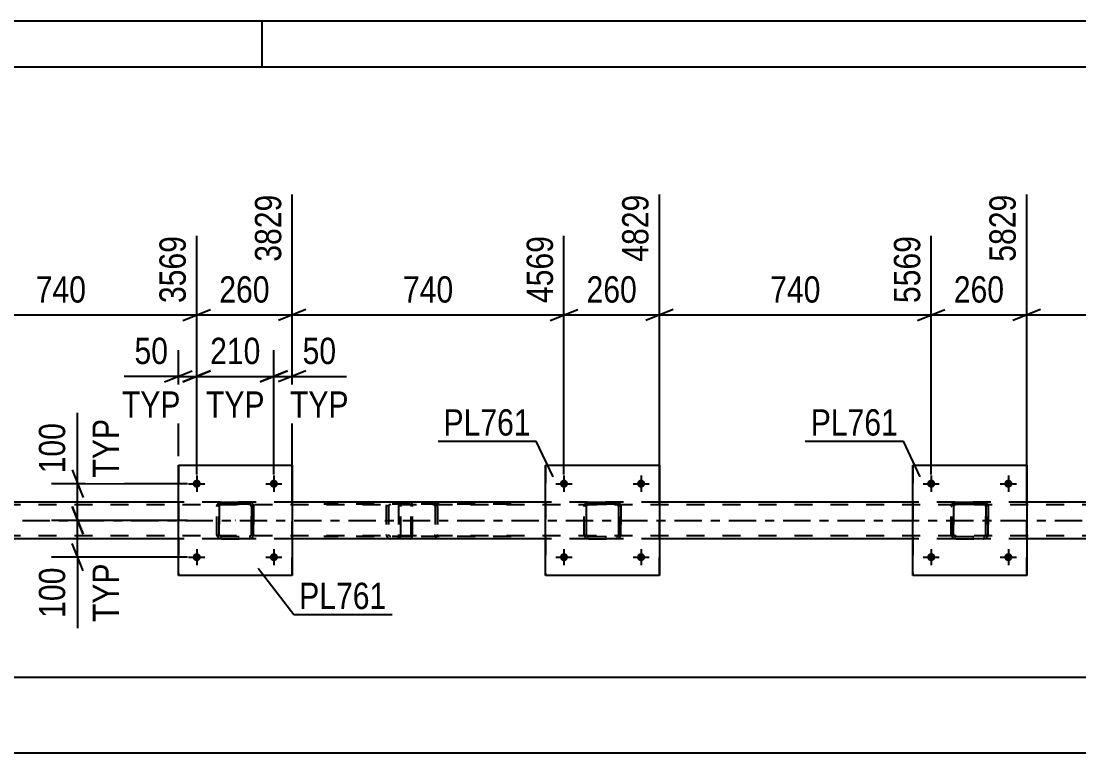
# Model space of a CAD drawing. Header units: millimetres. Extents: x 0 to 841, y 0 to 594.
# Drawn here: x 184.8 to 300, y 514.3 to 594 of the extents above; entities that cross this region are included whole.
import ezdxf

# ---------------------------------------------------------------- set-up
doc = ezdxf.new("R2010")
doc.units = ezdxf.units.MM
doc.linetypes.add('DXK_LINE_DOT2', pattern=[3.9198, 1.9599, -1.9599])
doc.linetypes.add('DXK_LINE_DOT3', pattern=[5.9187, 2.979, -0.9799, 0.9799, -0.9799])
doc.styles.add('Arial Narrow', font='ARIALN.TTF', dxfattribs={"height": 0.2})

# ---------------------------------------------------------------- blocks, each defined once
blk = doc.blocks.new('Unknown-317306913-1117')
at = {"color": 5, "linetype": 'Continuous'}
for p, q in [((841, 594), (0, 594)), ((211, 589), (211, 594)), ((836, 589), (5, 589))]:
    blk.add_line(p, q, dxfattribs=at)
blk = doc.blocks.new('Part-317306913-1239 - 1234')
at = {"color": 7, "linetype": 'DXK_LINE_DOT2'}
for p, q in [((227.12, 541.63), (217.71, 541.63)), ((225.03, 541.63), (224.83, 541.59)), ((225.84, 541.63), (225.84, 541.39)), ((227.22, 541.59), (227.12, 541.63)), ((227.31, 541.49), (227.22, 541.59)), ((227.37, 541.33), (227.31, 541.49)), ((227.12, 541.39), (217.71, 541.39)), ((224.56, 541.31), (224.52, 541.15)), ((224.52, 541.15), (224.52, 538.11)), ((224.56, 541.33), (224.56, 541.31)), ((224.77, 541.15), (224.79, 541.24)), ((224.77, 541.15), (224.77, 538.11)), ((224.79, 541.24), (224.85, 541.32)), ((224.85, 541.32), (224.93, 541.37)), ((224.93, 541.37), (225.03, 541.39)), ((227.12, 541.39), (227.17, 541.37)), ((227.17, 541.37), (227.21, 541.32)), ((227.21, 541.32), (227.24, 541.24)), ((227.24, 541.24), (227.25, 541.15)), ((227.25, 538.11), (227.25, 541.15)), ((227.39, 541.15), (227.37, 541.33)), ((227.39, 538.11), (227.39, 541.15)), ((224.52, 538.11), (224.53, 538.07)), ((224.53, 538.07), (224.55, 537.97)), ((224.79, 538.02), (224.77, 538.11)), ((224.85, 537.94), (224.79, 538.02)), ((227.24, 538.02), (227.21, 537.94)), ((227.25, 538.11), (227.24, 538.02)), ((227.37, 537.92), (227.39, 538.11)), ((227.12, 537.87), (217.71, 537.87)), ((227.12, 537.63), (217.71, 537.63)), ((224.55, 537.97), (224.56, 537.92)), ((224.83, 537.66), (225.03, 537.63)), ((224.93, 537.89), (224.85, 537.94)), ((225.03, 537.87), (224.93, 537.89)), ((225.84, 537.63), (225.84, 537.87)), ((227.17, 537.89), (227.12, 537.87)), ((227.12, 537.63), (227.22, 537.66)), ((227.21, 537.94), (227.17, 537.89)), ((227.22, 537.66), (227.31, 537.77)), ((227.31, 537.77), (227.37, 537.92))]:
    blk.add_line(p, q, dxfattribs=at)
blk.add_arc((225.01, 538.12), 0.492, 203.8494, 248.8059, dxfattribs=at)
blk = doc.blocks.new('Part-317306913-1333 - 1234')
at = {"color": 7, "linetype": 'DXK_LINE_DOT2'}
for p, q in [((246.37, 541.59), (246.55, 541.63)), ((246.56, 541.63), (246.38, 541.59)), ((246.56, 541.63), (246.55, 541.63)), ((246.55, 541.63), (249.59, 541.63)), ((246.56, 541.63), (249.6, 541.63)), ((249.59, 541.63), (249.6, 541.63)), ((249.59, 541.63), (249.78, 541.59)), ((249.78, 541.59), (249.6, 541.63)), ((246.07, 541.15), (246.11, 541.33)), ((246.07, 541.15), (246.08, 541.15)), ((246.07, 538.11), (246.07, 541.15)), ((246.12, 541.33), (246.08, 541.15)), ((246.08, 538.11), (246.08, 541.15)), ((246.33, 541.24), (246.31, 541.15)), ((246.32, 541.15), (246.31, 541.15)), ((246.31, 541.15), (246.31, 538.11)), ((246.32, 541.15), (246.34, 541.24)), ((246.32, 538.11), (246.32, 541.15)), ((246.38, 541.32), (246.33, 541.24)), ((246.34, 541.24), (246.39, 541.32)), ((246.46, 541.37), (246.38, 541.32)), ((246.39, 541.32), (246.47, 541.37)), ((246.55, 541.39), (246.46, 541.37)), ((246.47, 541.37), (246.56, 541.39)), ((246.55, 541.39), (246.56, 541.39)), ((249.59, 541.39), (246.55, 541.39)), ((246.56, 541.39), (249.6, 541.39)), ((249.6, 541.39), (249.59, 541.39)), ((249.69, 541.37), (249.59, 541.39)), ((249.6, 541.39), (249.69, 541.37)), ((249.69, 541.37), (249.69, 541.37)), ((249.69, 541.37), (249.77, 541.32)), ((249.76, 541.32), (249.69, 541.37)), ((249.82, 541.24), (249.76, 541.32)), ((249.77, 541.32), (249.82, 541.24)), ((249.82, 541.24), (249.84, 541.15)), ((249.83, 541.15), (249.82, 541.24)), ((249.84, 541.15), (249.83, 541.15)), ((249.83, 541.15), (249.83, 538.11)), ((249.84, 538.11), (249.84, 541.15)), ((250.04, 541.33), (250.07, 541.15)), ((250.08, 541.15), (250.04, 541.33)), ((250.08, 541.15), (250.07, 541.15)), ((250.07, 541.15), (250.07, 538.11)), ((250.08, 538.11), (250.08, 541.15)), ((246.08, 538.11), (246.07, 538.11)), ((246.11, 537.92), (246.07, 538.11)), ((246.08, 538.11), (246.12, 537.92)), ((246.31, 538.11), (246.32, 538.11)), ((246.31, 538.11), (246.33, 538.02)), ((246.34, 538.01), (246.32, 538.11)), ((246.33, 538.02), (246.38, 537.94)), ((246.39, 537.94), (246.34, 538.01)), ((249.76, 537.94), (249.82, 538.02)), ((249.82, 538.01), (249.77, 537.94)), ((249.84, 538.11), (249.82, 538.01)), ((249.82, 538.02), (249.83, 538.11)), ((249.83, 538.11), (249.84, 538.11)), ((250.07, 538.11), (250.04, 537.92)), ((250.04, 537.92), (250.08, 538.11)), ((250.07, 538.11), (250.08, 538.11)), ((246.37, 537.66), (246.38, 537.66)), ((246.55, 537.63), (246.37, 537.66)), ((246.38, 537.94), (246.46, 537.89)), ((246.38, 537.66), (246.56, 537.63)), ((246.47, 537.88), (246.39, 537.94)), ((246.46, 537.89), (246.55, 537.87)), ((246.56, 537.87), (246.47, 537.88)), ((246.56, 537.87), (246.55, 537.87)), ((246.55, 537.87), (249.59, 537.87)), ((246.56, 537.63), (246.55, 537.63)), ((246.55, 537.63), (249.59, 537.63)), ((246.56, 537.87), (249.6, 537.87)), ((246.56, 537.63), (249.6, 537.63)), ((249.59, 537.87), (249.69, 537.89)), ((249.59, 537.87), (249.6, 537.87)), ((249.78, 537.66), (249.59, 537.63)), ((249.59, 537.63), (249.6, 537.63)), ((249.69, 537.88), (249.6, 537.87)), ((249.6, 537.63), (249.78, 537.66)), ((249.77, 537.94), (249.69, 537.88)), ((249.69, 537.89), (249.76, 537.94))]:
    blk.add_line(p, q, dxfattribs=at)
at = {"color": 7, "linetype": 'DXK_LINE_DOT3'}
blk.add_line((248.08, 539.63), (248.07, 539.63), dxfattribs=at)
at = {"color": 7, "linetype": 'DXK_LINE_DOT2'}
for centre, start, end in [((246.55, 541.15), 112.5, 157.5), ((246.56, 541.15), 112.5, 157.5), ((249.59, 541.15), 22.5, 67.5), ((249.6, 541.15), 22.5, 67.5), ((246.55, 538.11), 202.5, 247.5), ((246.56, 538.11), 202.5, 247.5), ((249.59, 538.11), 292.5, 337.5), ((249.6, 538.11), 292.5, 337.5)]:
    blk.add_arc(centre, 0.48, start, end, dxfattribs=at)
blk = doc.blocks.new('Part-317306913-1348 - 1234')
at = {"color": 2, "linetype": 'Continuous'}
for p, q in [((241.88, 533.63), (241.88, 545.63)), ((241.88, 545.63), (241.88, 545.63)), ((241.88, 545.63), (254.28, 545.63)), ((254.28, 545.63), (254.28, 533.63)), ((241.88, 533.63), (241.88, 533.63)), ((254.28, 533.63), (241.88, 533.63))]:
    blk.add_line(p, q, dxfattribs=at)
at = {"color": 7, "linetype": 'DXK_LINE_DOT2'}
for p, q in [((241.88, 545.63), (241.88, 533.63)), ((241.88, 545.63), (241.88, 545.63)), ((254.28, 533.63), (254.28, 545.63)), ((241.88, 533.63), (241.88, 533.63))]:
    blk.add_line(p, q, dxfattribs=at)
blk = doc.blocks.new('Part-317306913-1349 - 1234')
at = {"color": 7, "linetype": 'DXK_LINE_DOT2'}
for p, q in [((286.37, 541.59), (286.55, 541.63)), ((286.56, 541.63), (286.38, 541.59)), ((286.56, 541.63), (286.55, 541.63)), ((286.55, 541.63), (289.59, 541.63)), ((286.56, 541.63), (289.6, 541.63)), ((289.59, 541.63), (289.6, 541.63)), ((289.59, 541.63), (289.78, 541.59)), ((289.78, 541.59), (289.6, 541.63)), ((286.07, 541.15), (286.11, 541.33)), ((286.07, 541.15), (286.08, 541.15)), ((286.07, 538.11), (286.07, 541.15)), ((286.12, 541.33), (286.08, 541.15)), ((286.08, 538.11), (286.08, 541.15)), ((286.33, 541.24), (286.31, 541.15)), ((286.32, 541.15), (286.31, 541.15)), ((286.31, 541.15), (286.31, 538.11)), ((286.32, 541.15), (286.34, 541.24)), ((286.32, 538.11), (286.32, 541.15)), ((286.38, 541.32), (286.33, 541.24)), ((286.34, 541.24), (286.39, 541.32)), ((286.46, 541.37), (286.38, 541.32)), ((286.39, 541.32), (286.47, 541.37)), ((286.55, 541.39), (286.46, 541.37)), ((286.47, 541.37), (286.56, 541.39)), ((286.55, 541.39), (286.56, 541.39)), ((289.59, 541.39), (286.55, 541.39)), ((286.56, 541.39), (289.6, 541.39)), ((289.6, 541.39), (289.59, 541.39)), ((289.69, 541.37), (289.59, 541.39)), ((289.6, 541.39), (289.69, 541.37)), ((289.69, 541.37), (289.69, 541.37)), ((289.69, 541.37), (289.77, 541.32)), ((289.76, 541.32), (289.69, 541.37)), ((289.82, 541.24), (289.76, 541.32)), ((289.77, 541.32), (289.82, 541.24)), ((289.82, 541.24), (289.84, 541.15)), ((289.83, 541.15), (289.82, 541.24)), ((289.84, 541.15), (289.83, 541.15)), ((289.83, 541.15), (289.83, 538.11)), ((289.84, 538.11), (289.84, 541.15)), ((290.04, 541.33), (290.07, 541.15)), ((290.08, 541.15), (290.04, 541.33)), ((290.08, 541.15), (290.07, 541.15)), ((290.07, 541.15), (290.07, 538.11)), ((290.08, 538.11), (290.08, 541.15)), ((286.08, 538.11), (286.07, 538.11)), ((286.11, 537.92), (286.07, 538.11)), ((286.08, 538.11), (286.12, 537.92)), ((286.31, 538.11), (286.32, 538.11)), ((286.31, 538.11), (286.33, 538.02)), ((286.34, 538.01), (286.32, 538.11)), ((286.33, 538.02), (286.38, 537.94)), ((286.39, 537.94), (286.34, 538.01)), ((289.76, 537.94), (289.82, 538.02)), ((289.82, 538.01), (289.77, 537.94)), ((289.84, 538.11), (289.82, 538.01)), ((289.82, 538.02), (289.83, 538.11)), ((289.83, 538.11), (289.84, 538.11)), ((290.07, 538.11), (290.04, 537.92)), ((290.04, 537.92), (290.08, 538.11)), ((290.07, 538.11), (290.08, 538.11)), ((286.37, 537.66), (286.38, 537.66)), ((286.55, 537.63), (286.37, 537.66)), ((286.38, 537.94), (286.46, 537.89)), ((286.38, 537.66), (286.56, 537.63)), ((286.47, 537.88), (286.39, 537.94)), ((286.46, 537.89), (286.55, 537.87)), ((286.56, 537.87), (286.47, 537.88)), ((286.56, 537.87), (286.55, 537.87)), ((286.55, 537.87), (289.59, 537.87)), ((286.56, 537.63), (286.55, 537.63)), ((286.55, 537.63), (289.59, 537.63)), ((286.56, 537.87), (289.6, 537.87)), ((286.56, 537.63), (289.6, 537.63)), ((289.59, 537.87), (289.69, 537.89)), ((289.59, 537.87), (289.6, 537.87)), ((289.78, 537.66), (289.59, 537.63)), ((289.59, 537.63), (289.6, 537.63)), ((289.69, 537.88), (289.6, 537.87)), ((289.6, 537.63), (289.78, 537.66)), ((289.77, 537.94), (289.69, 537.88)), ((289.69, 537.89), (289.76, 537.94))]:
    blk.add_line(p, q, dxfattribs=at)
at = {"color": 7, "linetype": 'DXK_LINE_DOT3'}
blk.add_line((288.08, 539.63), (288.07, 539.63), dxfattribs=at)
at = {"color": 7, "linetype": 'DXK_LINE_DOT2'}
for centre, start, end in [((286.55, 541.15), 112.5, 157.5), ((286.56, 541.15), 112.5, 157.5), ((289.59, 541.15), 22.5, 67.5), ((289.6, 541.15), 22.5, 67.5), ((286.55, 538.11), 202.5, 247.5), ((286.56, 538.11), 202.5, 247.5), ((289.59, 538.11), 292.5, 337.5), ((289.6, 538.11), 292.5, 337.5)]:
    blk.add_arc(centre, 0.48, start, end, dxfattribs=at)
blk = doc.blocks.new('Part-317306913-1354 - 1234')
at = {"color": 2, "linetype": 'Continuous'}
for p, q in [((281.88, 533.63), (281.88, 545.63)), ((281.88, 545.63), (281.88, 545.63)), ((281.88, 545.63), (294.28, 545.63)), ((294.28, 545.63), (294.28, 533.63)), ((281.88, 533.63), (281.88, 533.63)), ((294.28, 533.63), (281.88, 533.63))]:
    blk.add_line(p, q, dxfattribs=at)
at = {"color": 7, "linetype": 'DXK_LINE_DOT2'}
for p, q in [((281.88, 545.63), (281.88, 533.63)), ((281.88, 545.63), (281.88, 545.63)), ((294.28, 533.63), (294.28, 545.63)), ((281.88, 533.63), (281.88, 533.63))]:
    blk.add_line(p, q, dxfattribs=at)
blk = doc.blocks.new('Part-317306913-1425 - 1234')
at = {"color": 7, "linetype": 'DXK_LINE_DOT2'}
for p, q in [((206.37, 541.59), (206.56, 541.63)), ((206.56, 541.63), (206.38, 541.59)), ((206.56, 541.63), (209.6, 541.63)), ((206.56, 541.63), (206.56, 541.63)), ((206.56, 541.63), (209.6, 541.63)), ((209.6, 541.63), (209.6, 541.63)), ((209.6, 541.63), (209.78, 541.59)), ((209.79, 541.59), (209.6, 541.63)), ((206.08, 541.15), (206.11, 541.33)), ((206.12, 541.33), (206.08, 541.15)), ((206.08, 538.11), (206.08, 541.15)), ((206.08, 541.15), (206.08, 541.15)), ((206.08, 538.11), (206.08, 541.15)), ((206.32, 541.15), (206.34, 541.24)), ((206.34, 541.24), (206.32, 541.15)), ((206.32, 538.11), (206.32, 541.15)), ((206.32, 541.15), (206.32, 541.15)), ((206.32, 541.15), (206.32, 538.11)), ((206.34, 541.24), (206.39, 541.32)), ((206.39, 541.32), (206.34, 541.24)), ((206.39, 541.32), (206.47, 541.37)), ((206.47, 541.37), (206.39, 541.32)), ((206.47, 541.37), (206.56, 541.39)), ((206.56, 541.39), (206.47, 541.37)), ((206.56, 541.39), (209.6, 541.39)), ((206.56, 541.39), (206.56, 541.39)), ((209.6, 541.39), (206.56, 541.39)), ((209.6, 541.39), (209.6, 541.39)), ((209.6, 541.39), (209.69, 541.37)), ((209.69, 541.37), (209.6, 541.39)), ((209.69, 541.37), (209.69, 541.37)), ((209.69, 541.37), (209.77, 541.32)), ((209.77, 541.32), (209.69, 541.37)), ((209.77, 541.32), (209.82, 541.24)), ((209.82, 541.24), (209.77, 541.32)), ((209.82, 541.24), (209.84, 541.15)), ((209.84, 541.15), (209.82, 541.24)), ((209.84, 538.11), (209.84, 541.15)), ((209.84, 541.15), (209.84, 541.15)), ((209.84, 541.15), (209.84, 538.11)), ((210.04, 541.33), (210.08, 541.15)), ((210.08, 541.15), (210.05, 541.33)), ((210.08, 538.11), (210.08, 541.15)), ((210.08, 541.15), (210.08, 541.15)), ((210.08, 541.15), (210.08, 538.11)), ((206.08, 538.11), (206.08, 538.11)), ((206.11, 537.92), (206.08, 538.11)), ((206.08, 538.11), (206.12, 537.92)), ((206.32, 538.11), (206.32, 538.11)), ((206.34, 538.01), (206.32, 538.11)), ((206.32, 538.11), (206.34, 538.02)), ((206.34, 538.02), (206.39, 537.94)), ((206.39, 537.94), (206.34, 538.01)), ((209.77, 537.94), (209.82, 538.02)), ((209.82, 538.01), (209.77, 537.94)), ((209.84, 538.11), (209.82, 538.01)), ((209.82, 538.02), (209.84, 538.11)), ((209.84, 538.11), (209.84, 538.11)), ((210.08, 538.11), (210.04, 537.92)), ((210.05, 537.92), (210.08, 538.11)), ((210.08, 538.11), (210.08, 538.11)), ((206.37, 537.66), (206.38, 537.66)), ((206.56, 537.63), (206.37, 537.66)), ((206.38, 537.66), (206.56, 537.63)), ((206.47, 537.88), (206.39, 537.94)), ((206.39, 537.94), (206.47, 537.89)), ((206.47, 537.89), (206.56, 537.87)), ((206.56, 537.87), (206.47, 537.88)), ((206.56, 537.87), (209.6, 537.87)), ((206.56, 537.87), (206.56, 537.87)), ((206.56, 537.87), (209.6, 537.87)), ((206.56, 537.63), (209.6, 537.63)), ((206.56, 537.63), (206.56, 537.63)), ((206.56, 537.63), (209.6, 537.63)), ((209.6, 537.87), (209.69, 537.89)), ((209.69, 537.88), (209.6, 537.87)), ((209.6, 537.87), (209.6, 537.87)), ((209.78, 537.66), (209.6, 537.63)), ((209.6, 537.63), (209.79, 537.66)), ((209.6, 537.63), (209.6, 537.63)), ((209.77, 537.94), (209.69, 537.88)), ((209.69, 537.89), (209.77, 537.94))]:
    blk.add_line(p, q, dxfattribs=at)
at = {"color": 7, "linetype": 'DXK_LINE_DOT3'}
blk.add_line((208.09, 539.63), (208.07, 539.63), dxfattribs=at)
at = {"color": 7, "linetype": 'DXK_LINE_DOT2'}
for centre, start, end in [((206.56, 541.15), 112.5, 157.5), ((206.56, 541.15), 112.5, 157.5), ((209.6, 541.15), 22.5, 67.5), ((209.6, 541.15), 22.5, 67.5), ((206.56, 538.11), 202.5, 247.5), ((206.56, 538.11), 202.5, 247.5), ((209.6, 538.11), 292.5, 337.5), ((209.6, 538.11), 292.5, 337.5)]:
    blk.add_arc(centre, 0.48, start, end, dxfattribs=at)
blk = doc.blocks.new('Part-317306913-1430 - 1234')
at = {"color": 2, "linetype": 'Continuous'}
for p, q in [((201.88, 533.63), (201.88, 545.63)), ((201.88, 545.63), (201.88, 545.63)), ((201.88, 545.63), (214.28, 545.63)), ((214.28, 545.63), (214.28, 533.63)), ((201.88, 533.63), (201.88, 533.63)), ((214.28, 533.63), (201.88, 533.63))]:
    blk.add_line(p, q, dxfattribs=at)
at = {"color": 7, "linetype": 'DXK_LINE_DOT2'}
for p, q in [((201.88, 545.63), (201.88, 533.63)), ((201.88, 545.63), (201.88, 545.63)), ((214.28, 533.63), (214.28, 545.63)), ((201.88, 533.63), (201.88, 533.63))]:
    blk.add_line(p, q, dxfattribs=at)
blk = doc.blocks.new('Part-317306913-1423 - 1234')
at = {"color": 7, "linetype": 'DXK_LINE_DOT2'}
for p, q in [((226.35, 541.63), (226.16, 541.59)), ((238.13, 541.63), (226.35, 541.63)), ((229.78, 541.59), (229.59, 541.63)), ((225.88, 541.31), (225.84, 541.15)), ((225.84, 541.15), (225.84, 538.11)), ((225.88, 541.33), (225.88, 541.31)), ((226.1, 541.15), (226.12, 541.24)), ((226.1, 538.11), (226.1, 541.15)), ((226.12, 541.24), (226.17, 541.32)), ((226.17, 541.32), (226.25, 541.37)), ((226.25, 541.37), (226.35, 541.39)), ((238.13, 541.39), (226.35, 541.39)), ((229.59, 541.39), (229.68, 541.37)), ((229.68, 541.37), (229.77, 541.32)), ((229.77, 541.32), (229.82, 541.24)), ((229.82, 541.24), (229.84, 541.15)), ((229.84, 541.15), (229.84, 538.11)), ((230.06, 541.31), (230.06, 541.33)), ((230.1, 541.15), (230.06, 541.31)), ((230.1, 541.15), (230.1, 538.11)), ((225.84, 538.11), (225.85, 538.07)), ((225.85, 538.07), (225.87, 537.97)), ((226.12, 538.02), (226.1, 538.11)), ((226.17, 537.94), (226.12, 538.02)), ((229.82, 538.02), (229.77, 537.94)), ((229.84, 538.11), (229.82, 538.02)), ((230.07, 537.97), (230.09, 538.07)), ((230.09, 538.07), (230.1, 538.11)), ((225.87, 537.97), (225.88, 537.92)), ((226.16, 537.66), (226.35, 537.63)), ((226.25, 537.89), (226.17, 537.94)), ((226.35, 537.87), (226.25, 537.89)), ((238.13, 537.87), (226.35, 537.87)), ((238.13, 537.63), (226.35, 537.63)), ((229.68, 537.89), (229.59, 537.87)), ((229.59, 537.63), (229.78, 537.66)), ((229.77, 537.94), (229.68, 537.89)), ((230.06, 537.92), (230.07, 537.97))]:
    blk.add_line(p, q, dxfattribs=at)
for centre, start, end in [((229.61, 541.13), 24.32, 69.2417), ((226.33, 538.13), 204.32, 249.2417), ((229.61, 538.13), 290.7583, 335.68)]:
    blk.add_arc(centre, 0.496, start, end, dxfattribs=at)
blk = doc.blocks.new('Part-317306913-1468 - 1234')
at = {"color": 2, "linetype": 'Continuous'}
for p, q in [((201.88, 541.63), (174.28, 541.63)), ((241.88, 541.63), (214.28, 541.63)), ((281.88, 541.63), (254.28, 541.63)), ((321.88, 541.63), (294.28, 541.63)), ((201.88, 537.63), (174.28, 537.63)), ((241.88, 537.63), (214.28, 537.63)), ((281.88, 537.63), (254.28, 537.63)), ((321.88, 537.63), (294.28, 537.63))]:
    blk.add_line(p, q, dxfattribs=at)
at = {"color": 7, "linetype": 'DXK_LINE_DOT2'}
for p, q in [((214.28, 541.63), (201.88, 541.63)), ((254.28, 541.63), (241.88, 541.63)), ((294.28, 541.63), (281.88, 541.63)), ((709.95, 541.31), (113.88, 541.31)), ((709.95, 537.95), (113.88, 537.95)), ((214.28, 537.63), (201.88, 537.63)), ((254.28, 537.63), (241.88, 537.63)), ((294.28, 537.63), (281.88, 537.63))]:
    blk.add_line(p, q, dxfattribs=at)
at = {"color": 7, "linetype": 'DXK_LINE_DOT3'}
blk.add_line((113.88, 539.63), (709.95, 539.63), dxfattribs=at)
blk = doc.blocks.new('Bolt-317306913-1482 - 1234')
at = {"linetype": 'Continuous'}
for points in [[(243.44, 535.63), (243.45, 535.72), (243.48, 535.81), (243.52, 535.89), (243.58, 535.95), (243.66, 536.01), (243.74, 536.05), (243.83, 536.06), (243.93, 536.06), (244.02, 536.05), (244.1, 536.01), (244.17, 535.95), (244.24, 535.89), (244.28, 535.81), (244.31, 535.72), (244.32, 535.63), (244.31, 535.54), (244.28, 535.45), (244.24, 535.37), (244.17, 535.3), (244.1, 535.25), (244.02, 535.21), (243.93, 535.19), (243.83, 535.19), (243.74, 535.21), (243.66, 535.25), (243.58, 535.3), (243.52, 535.37), (243.48, 535.45), (243.45, 535.54)], [(251.84, 535.63), (251.85, 535.72), (251.88, 535.81), (251.92, 535.89), (251.98, 535.95), (252.06, 536.01), (252.14, 536.05), (252.23, 536.06), (252.33, 536.06), (252.42, 536.05), (252.5, 536.01), (252.57, 535.95), (252.64, 535.89), (252.68, 535.81), (252.71, 535.72), (252.72, 535.63), (252.71, 535.54), (252.68, 535.45), (252.64, 535.37), (252.57, 535.3), (252.5, 535.25), (252.42, 535.21), (252.33, 535.19), (252.23, 535.19), (252.14, 535.21), (252.06, 535.25), (251.98, 535.3), (251.92, 535.37), (251.88, 535.45), (251.85, 535.54)]]:
    blk.add_hatch(color=1, dxfattribs=at).paths.add_polyline_path(points)
at = {"color": 1, "linetype": 'Continuous'}
for p, q in [((243.88, 536.51), (243.88, 534.75)), ((252.28, 536.51), (252.28, 534.75)), ((243, 535.63), (244.76, 535.63)), ((251.4, 535.63), (253.16, 535.63))]:
    blk.add_line(p, q, dxfattribs=at)
blk = doc.blocks.new('Bolt-317306913-1483 - 1234')
at = {"linetype": 'Continuous'}
for points in [[(243.44, 543.63), (243.45, 543.72), (243.48, 543.81), (243.52, 543.89), (243.58, 543.95), (243.66, 544.01), (243.74, 544.05), (243.83, 544.06), (243.93, 544.06), (244.02, 544.05), (244.1, 544.01), (244.17, 543.95), (244.24, 543.89), (244.28, 543.81), (244.31, 543.72), (244.32, 543.63), (244.31, 543.54), (244.28, 543.45), (244.24, 543.37), (244.17, 543.3), (244.1, 543.25), (244.02, 543.21), (243.93, 543.19), (243.83, 543.19), (243.74, 543.21), (243.66, 543.25), (243.58, 543.3), (243.52, 543.37), (243.48, 543.45), (243.45, 543.54)], [(251.84, 543.63), (251.85, 543.72), (251.88, 543.81), (251.92, 543.89), (251.98, 543.95), (252.06, 544.01), (252.14, 544.05), (252.23, 544.06), (252.33, 544.06), (252.42, 544.05), (252.5, 544.01), (252.57, 543.95), (252.64, 543.89), (252.68, 543.81), (252.71, 543.72), (252.72, 543.63), (252.71, 543.54), (252.68, 543.45), (252.64, 543.37), (252.57, 543.3), (252.5, 543.25), (252.42, 543.21), (252.33, 543.19), (252.23, 543.19), (252.14, 543.21), (252.06, 543.25), (251.98, 543.3), (251.92, 543.37), (251.88, 543.45), (251.85, 543.54)]]:
    blk.add_hatch(color=1, dxfattribs=at).paths.add_polyline_path(points)
at = {"color": 1, "linetype": 'Continuous'}
for p, q in [((243.88, 544.51), (243.88, 542.75)), ((252.28, 544.51), (252.28, 542.75)), ((243, 543.63), (244.76, 543.63)), ((251.4, 543.63), (253.16, 543.63))]:
    blk.add_line(p, q, dxfattribs=at)
blk = doc.blocks.new('Bolt-317306913-1484 - 1234')
at = {"linetype": 'Continuous'}
for points in [[(283.44, 535.63), (283.45, 535.72), (283.48, 535.81), (283.52, 535.89), (283.58, 535.95), (283.66, 536.01), (283.74, 536.05), (283.83, 536.06), (283.93, 536.06), (284.02, 536.05), (284.1, 536.01), (284.17, 535.95), (284.24, 535.89), (284.28, 535.81), (284.31, 535.72), (284.32, 535.63), (284.31, 535.54), (284.28, 535.45), (284.24, 535.37), (284.17, 535.3), (284.1, 535.25), (284.02, 535.21), (283.93, 535.19), (283.83, 535.19), (283.74, 535.21), (283.66, 535.25), (283.58, 535.3), (283.52, 535.37), (283.48, 535.45), (283.45, 535.54)], [(291.84, 535.63), (291.85, 535.72), (291.88, 535.81), (291.92, 535.89), (291.98, 535.95), (292.06, 536.01), (292.14, 536.05), (292.23, 536.06), (292.33, 536.06), (292.42, 536.05), (292.5, 536.01), (292.57, 535.95), (292.64, 535.89), (292.68, 535.81), (292.71, 535.72), (292.72, 535.63), (292.71, 535.54), (292.68, 535.45), (292.64, 535.37), (292.57, 535.3), (292.5, 535.25), (292.42, 535.21), (292.33, 535.19), (292.23, 535.19), (292.14, 535.21), (292.06, 535.25), (291.98, 535.3), (291.92, 535.37), (291.88, 535.45), (291.85, 535.54)]]:
    blk.add_hatch(color=1, dxfattribs=at).paths.add_polyline_path(points)
at = {"color": 1, "linetype": 'Continuous'}
for p, q in [((283.88, 536.51), (283.88, 534.75)), ((292.28, 536.51), (292.28, 534.75)), ((283, 535.63), (284.76, 535.63)), ((291.4, 535.63), (293.16, 535.63))]:
    blk.add_line(p, q, dxfattribs=at)
blk = doc.blocks.new('Bolt-317306913-1485 - 1234')
at = {"linetype": 'Continuous'}
for points in [[(283.44, 543.63), (283.45, 543.72), (283.48, 543.81), (283.52, 543.89), (283.58, 543.95), (283.66, 544.01), (283.74, 544.05), (283.83, 544.06), (283.93, 544.06), (284.02, 544.05), (284.1, 544.01), (284.17, 543.95), (284.24, 543.89), (284.28, 543.81), (284.31, 543.72), (284.32, 543.63), (284.31, 543.54), (284.28, 543.45), (284.24, 543.37), (284.17, 543.3), (284.1, 543.25), (284.02, 543.21), (283.93, 543.19), (283.83, 543.19), (283.74, 543.21), (283.66, 543.25), (283.58, 543.3), (283.52, 543.37), (283.48, 543.45), (283.45, 543.54)], [(291.84, 543.63), (291.85, 543.72), (291.88, 543.81), (291.92, 543.89), (291.98, 543.95), (292.06, 544.01), (292.14, 544.05), (292.23, 544.06), (292.33, 544.06), (292.42, 544.05), (292.5, 544.01), (292.57, 543.95), (292.64, 543.89), (292.68, 543.81), (292.71, 543.72), (292.72, 543.63), (292.71, 543.54), (292.68, 543.45), (292.64, 543.37), (292.57, 543.3), (292.5, 543.25), (292.42, 543.21), (292.33, 543.19), (292.23, 543.19), (292.14, 543.21), (292.06, 543.25), (291.98, 543.3), (291.92, 543.37), (291.88, 543.45), (291.85, 543.54)]]:
    blk.add_hatch(color=1, dxfattribs=at).paths.add_polyline_path(points)
at = {"color": 1, "linetype": 'Continuous'}
for p, q in [((283.88, 544.51), (283.88, 542.75)), ((292.28, 544.51), (292.28, 542.75)), ((283, 543.63), (284.76, 543.63)), ((291.4, 543.63), (293.16, 543.63))]:
    blk.add_line(p, q, dxfattribs=at)
blk = doc.blocks.new('Bolt-317306913-1506 - 1234')
at = {"linetype": 'Continuous'}
for points in [[(203.44, 535.63), (203.45, 535.72), (203.48, 535.81), (203.53, 535.89), (203.59, 535.95), (203.66, 536.01), (203.75, 536.05), (203.84, 536.06), (203.93, 536.06), (204.02, 536.05), (204.1, 536.01), (204.18, 535.95), (204.24, 535.89), (204.28, 535.81), (204.31, 535.72), (204.32, 535.63), (204.31, 535.54), (204.28, 535.45), (204.24, 535.37), (204.18, 535.3), (204.1, 535.25), (204.02, 535.21), (203.93, 535.19), (203.84, 535.19), (203.75, 535.21), (203.66, 535.25), (203.59, 535.3), (203.53, 535.37), (203.48, 535.45), (203.45, 535.54)], [(211.84, 535.63), (211.85, 535.72), (211.88, 535.81), (211.93, 535.89), (211.99, 535.95), (212.06, 536.01), (212.15, 536.05), (212.24, 536.06), (212.33, 536.06), (212.42, 536.05), (212.5, 536.01), (212.58, 535.95), (212.64, 535.89), (212.68, 535.81), (212.71, 535.72), (212.72, 535.63), (212.71, 535.54), (212.68, 535.45), (212.64, 535.37), (212.58, 535.3), (212.5, 535.25), (212.42, 535.21), (212.33, 535.19), (212.24, 535.19), (212.15, 535.21), (212.06, 535.25), (211.99, 535.3), (211.93, 535.37), (211.88, 535.45), (211.85, 535.54)]]:
    blk.add_hatch(color=1, dxfattribs=at).paths.add_polyline_path(points)
at = {"color": 1, "linetype": 'Continuous'}
for p, q in [((203.88, 536.51), (203.88, 534.75)), ((212.28, 536.51), (212.28, 534.75)), ((203, 535.63), (204.76, 535.63)), ((211.4, 535.63), (213.16, 535.63))]:
    blk.add_line(p, q, dxfattribs=at)
blk = doc.blocks.new('Bolt-317306913-1507 - 1234')
at = {"linetype": 'Continuous'}
for points in [[(203.44, 543.63), (203.45, 543.72), (203.48, 543.81), (203.53, 543.89), (203.59, 543.95), (203.66, 544.01), (203.75, 544.05), (203.84, 544.06), (203.93, 544.06), (204.02, 544.05), (204.1, 544.01), (204.18, 543.95), (204.24, 543.89), (204.28, 543.81), (204.31, 543.72), (204.32, 543.63), (204.31, 543.54), (204.28, 543.45), (204.24, 543.37), (204.18, 543.3), (204.1, 543.25), (204.02, 543.21), (203.93, 543.19), (203.84, 543.19), (203.75, 543.21), (203.66, 543.25), (203.59, 543.3), (203.53, 543.37), (203.48, 543.45), (203.45, 543.54)], [(211.84, 543.63), (211.85, 543.72), (211.88, 543.81), (211.93, 543.89), (211.99, 543.95), (212.06, 544.01), (212.15, 544.05), (212.24, 544.06), (212.33, 544.06), (212.42, 544.05), (212.5, 544.01), (212.58, 543.95), (212.64, 543.89), (212.68, 543.81), (212.71, 543.72), (212.72, 543.63), (212.71, 543.54), (212.68, 543.45), (212.64, 543.37), (212.58, 543.3), (212.5, 543.25), (212.42, 543.21), (212.33, 543.19), (212.24, 543.19), (212.15, 543.21), (212.06, 543.25), (211.99, 543.3), (211.93, 543.37), (211.88, 543.45), (211.85, 543.54)]]:
    blk.add_hatch(color=1, dxfattribs=at).paths.add_polyline_path(points)
at = {"color": 1, "linetype": 'Continuous'}
for p, q in [((203.88, 544.51), (203.88, 542.75)), ((212.28, 544.51), (212.28, 542.75)), ((203, 543.63), (204.76, 543.63)), ((211.4, 543.63), (213.16, 543.63))]:
    blk.add_line(p, q, dxfattribs=at)
blk = doc.blocks.new('StraightDimension-317306913-21692 - 1234')
at = {"color": 7, "linetype": 'Continuous'}
for p, q in [((190.3, 541.13), (191.5, 538.13)), ((202.88, 539.63), (188.05, 539.63)), ((190.9, 535.63), (190.9, 539.63)), ((191.5, 534.13), (190.3, 537.13)), ((202.88, 535.63), (188.05, 535.63)), ((190.9, 535.63), (190.9, 527.89)), ((190.9, 535.63), (190.9, 527.89))]:
    blk.add_line(p, q, dxfattribs=at)
at = {"color": 0}
blk.add_wipeout([(190.15, 535.1), (185.95, 535.1), (185.95, 528.42), (190.15, 528.42)], dxfattribs=at)
at = {"color": 0, "linetype": 'Continuous'}
blk.add_wipeout([(196, 535.55), (191.8, 535.55), (191.8, 527.96), (196, 527.96)], dxfattribs=at)
at = {"color": 3, "linetype": 'Continuous', "style": 'Arial Narrow'}
blk.add_text('TYP', height=2.863, rotation=90.0002, dxfattribs=at).set_placement((195.4, 528.56))
at = {"color": 3, "style": 'Arial Narrow'}
blk.add_text('100', height=2.863, rotation=90.0002, dxfattribs=at).set_placement((189.55, 529.02))
blk = doc.blocks.new('StraightDimension-317306913-21036 - 1234')
at = {"color": 7, "linetype": 'Continuous'}
for p, q in [((254.28, 542.63), (254.28, 575.11)), ((283.88, 544.63), (283.88, 570.61)), ((255.78, 562.6), (252.78, 561.4)), ((282.38, 561.4), (285.38, 562.6)), ((254.28, 562), (283.88, 562))]:
    blk.add_line(p, q, dxfattribs=at)
at = {"color": 0}
blk.add_wipeout([(272.42, 562.75), (272.42, 566.95), (265.74, 566.95), (265.74, 562.75)], dxfattribs=at)
at = {"color": 3, "style": 'Arial Narrow'}
blk.add_text('740', height=2.863, dxfattribs=at).set_placement((266.34, 563.35))
at = {"color": 0, "linetype": 'Continuous'}
blk.add_wipeout([(283.28, 571.21), (279.08, 571.21), (279.08, 562.7), (283.28, 562.7)], dxfattribs=at)
at = {"color": 3, "linetype": 'Continuous', "style": 'Arial Narrow'}
blk.add_text('5569', height=2.863, rotation=90.0002, dxfattribs=at).set_placement((282.68, 563.3))
blk = doc.blocks.new('StraightDimension-317306913-2066 - 1234')
at = {"color": 7, "linetype": 'Continuous'}
blk.add_line((76.76, 514.32), (709.95, 514.32), dxfattribs=at)
blk = doc.blocks.new('StraightDimension-317306913-21038 - 1234')
at = {"color": 7, "linetype": 'Continuous'}
for p, q in [((214.28, 542.63), (214.28, 575.11)), ((243.88, 544.63), (243.88, 570.61)), ((215.78, 562.6), (212.78, 561.4)), ((242.38, 561.4), (245.38, 562.6)), ((214.28, 562), (243.88, 562))]:
    blk.add_line(p, q, dxfattribs=at)
at = {"color": 0}
blk.add_wipeout([(232.42, 562.75), (232.42, 566.95), (225.74, 566.95), (225.74, 562.75)], dxfattribs=at)
at = {"color": 3, "style": 'Arial Narrow'}
blk.add_text('740', height=2.863, dxfattribs=at).set_placement((226.34, 563.35))
at = {"color": 0, "linetype": 'Continuous'}
blk.add_wipeout([(243.28, 571.21), (239.08, 571.21), (239.08, 562.7), (243.28, 562.7)], dxfattribs=at)
at = {"color": 3, "linetype": 'Continuous', "style": 'Arial Narrow'}
blk.add_text('4569', height=2.863, rotation=90.0002, dxfattribs=at).set_placement((242.68, 563.3))
blk = doc.blocks.new('StraightDimension-317306913-13722 - 1234')
at = {"color": 7, "linetype": 'Continuous'}
blk.add_line((144.7, 522.56), (709.95, 522.56), dxfattribs=at)
blk = doc.blocks.new('StraightDimension-317306913-21034 - 1234')
at = {"color": 7, "linetype": 'Continuous'}
for p, q in [((294.28, 542.63), (294.28, 575.11)), ((323.88, 544.63), (323.88, 570.61)), ((295.78, 562.6), (292.78, 561.4)), ((322.38, 561.4), (325.38, 562.6)), ((294.28, 562), (323.88, 562))]:
    blk.add_line(p, q, dxfattribs=at)
at = {"color": 0}
blk.add_wipeout([(312.42, 562.75), (312.42, 566.95), (305.74, 566.95), (305.74, 562.75)], dxfattribs=at)
at = {"color": 3, "style": 'Arial Narrow'}
blk.add_text('740', height=2.863, dxfattribs=at).set_placement((306.34, 563.35))
at = {"color": 0, "linetype": 'Continuous'}
blk.add_wipeout([(323.28, 571.21), (319.08, 571.21), (319.08, 562.7), (323.28, 562.7)], dxfattribs=at)
at = {"color": 3, "linetype": 'Continuous', "style": 'Arial Narrow'}
blk.add_text('6569', height=2.863, rotation=90.0002, dxfattribs=at).set_placement((322.68, 563.3))
blk = doc.blocks.new('StraightDimension-317306913-21035 - 1234')
at = {"color": 7, "linetype": 'Continuous'}
for p, q in [((294.28, 542.63), (294.28, 575.11)), ((283.88, 544.63), (283.88, 570.61)), ((282.38, 561.4), (285.38, 562.6)), ((295.78, 562.6), (292.78, 561.4)), ((283.88, 562), (294.28, 562))]:
    blk.add_line(p, q, dxfattribs=at)
at = {"color": 0}
blk.add_wipeout([(292.42, 562.75), (292.42, 566.95), (285.74, 566.95), (285.74, 562.75)], dxfattribs=at)
at = {"color": 3, "style": 'Arial Narrow'}
blk.add_text('260', height=2.863, dxfattribs=at).set_placement((286.34, 563.35))
at = {"color": 0, "linetype": 'Continuous'}
blk.add_wipeout([(293.68, 575.71), (289.48, 575.71), (289.48, 567.2), (293.68, 567.2)], dxfattribs=at)
at = {"color": 3, "linetype": 'Continuous', "style": 'Arial Narrow'}
blk.add_text('5829', height=2.863, rotation=90.0002, dxfattribs=at).set_placement((293.08, 567.8))
blk = doc.blocks.new('StraightDimension-317306913-21037 - 1234')
at = {"color": 7, "linetype": 'Continuous'}
for p, q in [((254.28, 542.63), (254.28, 575.11)), ((243.88, 544.63), (243.88, 570.61)), ((242.38, 561.4), (245.38, 562.6)), ((255.78, 562.6), (252.78, 561.4)), ((243.88, 562), (254.28, 562))]:
    blk.add_line(p, q, dxfattribs=at)
at = {"color": 0}
blk.add_wipeout([(252.42, 562.75), (252.42, 566.95), (245.74, 566.95), (245.74, 562.75)], dxfattribs=at)
at = {"color": 3, "style": 'Arial Narrow'}
blk.add_text('260', height=2.863, dxfattribs=at).set_placement((246.34, 563.35))
at = {"color": 0, "linetype": 'Continuous'}
blk.add_wipeout([(253.68, 575.71), (249.48, 575.71), (249.48, 567.2), (253.68, 567.2)], dxfattribs=at)
at = {"color": 3, "linetype": 'Continuous', "style": 'Arial Narrow'}
blk.add_text('4829', height=2.863, rotation=90.0002, dxfattribs=at).set_placement((253.08, 567.8))
blk = doc.blocks.new('StraightDimension-317306913-21039 - 1234')
at = {"color": 7, "linetype": 'Continuous'}
for p, q in [((214.28, 542.63), (214.28, 575.11)), ((203.88, 544.63), (203.88, 570.61)), ((202.38, 561.4), (205.38, 562.6)), ((215.78, 562.6), (212.78, 561.4)), ((203.88, 562), (214.28, 562))]:
    blk.add_line(p, q, dxfattribs=at)
at = {"color": 0}
blk.add_wipeout([(212.42, 562.75), (212.42, 566.95), (205.74, 566.95), (205.74, 562.75)], dxfattribs=at)
at = {"color": 3, "style": 'Arial Narrow'}
blk.add_text('260', height=2.863, dxfattribs=at).set_placement((206.34, 563.35))
at = {"color": 0, "linetype": 'Continuous'}
blk.add_wipeout([(213.68, 575.71), (209.48, 575.71), (209.48, 567.2), (213.68, 567.2)], dxfattribs=at)
at = {"color": 3, "linetype": 'Continuous', "style": 'Arial Narrow'}
blk.add_text('3829', height=2.863, rotation=90.0002, dxfattribs=at).set_placement((213.08, 567.8))
blk = doc.blocks.new('StraightDimension-317306913-21040 - 1234')
at = {"color": 7, "linetype": 'Continuous'}
for p, q in [((174.28, 542.63), (174.28, 575.11)), ((203.88, 544.63), (203.88, 570.61)), ((175.78, 562.6), (172.78, 561.4)), ((202.38, 561.4), (205.38, 562.6)), ((174.28, 562), (203.88, 562))]:
    blk.add_line(p, q, dxfattribs=at)
at = {"color": 0}
blk.add_wipeout([(192.42, 562.75), (192.42, 566.95), (185.74, 566.95), (185.74, 562.75)], dxfattribs=at)
at = {"color": 3, "style": 'Arial Narrow'}
blk.add_text('740', height=2.863, dxfattribs=at).set_placement((186.34, 563.35))
at = {"color": 0, "linetype": 'Continuous'}
blk.add_wipeout([(203.28, 571.21), (199.08, 571.21), (199.08, 562.7), (203.28, 562.7)], dxfattribs=at)
at = {"color": 3, "linetype": 'Continuous', "style": 'Arial Narrow'}
blk.add_text('3569', height=2.863, rotation=90.0002, dxfattribs=at).set_placement((202.68, 563.3))
blk = doc.blocks.new('StraightDimension-317306913-21691 - 1234')
at = {"color": 7, "linetype": 'Continuous'}
for p, q in [((190.9, 543.63), (190.9, 551.36)), ((190.9, 543.63), (190.9, 551.36)), ((190.3, 545.13), (191.5, 542.13)), ((202.88, 543.63), (188.05, 543.63)), ((190.9, 539.63), (190.9, 543.63)), ((191.5, 538.13), (190.3, 541.13)), ((202.88, 539.63), (188.05, 539.63))]:
    blk.add_line(p, q, dxfattribs=at)
at = {"color": 0}
blk.add_wipeout([(190.15, 550.84), (185.95, 550.84), (185.95, 544.15), (190.15, 544.15)], dxfattribs=at)
at = {"color": 0, "linetype": 'Continuous'}
blk.add_wipeout([(196, 551.29), (191.8, 551.29), (191.8, 543.7), (196, 543.7)], dxfattribs=at)
at = {"color": 3, "style": 'Arial Narrow'}
blk.add_text('100', height=2.863, rotation=90.0002, dxfattribs=at).set_placement((189.55, 544.75))
at = {"color": 3, "linetype": 'Continuous', "style": 'Arial Narrow'}
blk.add_text('TYP', height=2.863, rotation=90.0002, dxfattribs=at).set_placement((195.4, 544.3))
blk = doc.blocks.new('StraightDimension-317306913-21734 - 1234')
at = {"color": 7, "linetype": 'Continuous'}
for p, q in [((212.28, 544.63), (212.28, 558.16)), ((214.28, 546.63), (214.28, 558.16)), ((210.78, 554.71), (213.78, 555.91)), ((212.28, 555.31), (214.28, 555.31)), ((215.78, 555.91), (212.78, 554.71)), ((214.28, 555.31), (220.19, 555.31)), ((214.28, 555.31), (220.19, 555.31))]:
    blk.add_line(p, q, dxfattribs=at)
at = {"color": 0}
blk.add_wipeout([(219.66, 556.06), (219.66, 560.26), (214.81, 560.26), (214.81, 556.06)], dxfattribs=at)
at = {"color": 0, "linetype": 'Continuous'}
blk.add_wipeout([(221.03, 550.21), (221.03, 554.41), (213.44, 554.41), (213.44, 550.21)], dxfattribs=at)
at = {"color": 3, "style": 'Arial Narrow'}
blk.add_text('50', height=2.863, dxfattribs=at).set_placement((215.41, 556.66))
at = {"color": 3, "linetype": 'Continuous', "style": 'Arial Narrow'}
blk.add_text('TYP', height=2.863, dxfattribs=at).set_placement((214.04, 550.81))
blk = doc.blocks.new('StraightDimension-317306913-21735 - 1234')
at = {"color": 7, "linetype": 'Continuous'}
for p, q in [((203.88, 544.63), (203.88, 558.16)), ((212.28, 544.63), (212.28, 558.16)), ((202.38, 554.71), (205.38, 555.91)), ((203.88, 555.31), (212.28, 555.31)), ((213.78, 555.91), (210.78, 554.71))]:
    blk.add_line(p, q, dxfattribs=at)
at = {"color": 0}
blk.add_wipeout([(211.42, 556.06), (211.42, 560.26), (204.74, 560.26), (204.74, 556.06)], dxfattribs=at)
at = {"color": 0, "linetype": 'Continuous'}
blk.add_wipeout([(211.88, 550.21), (211.88, 554.41), (204.29, 554.41), (204.29, 550.21)], dxfattribs=at)
at = {"color": 3, "style": 'Arial Narrow'}
blk.add_text('210', height=2.863, dxfattribs=at).set_placement((205.34, 556.66))
at = {"color": 3, "linetype": 'Continuous', "style": 'Arial Narrow'}
blk.add_text('TYP', height=2.863, dxfattribs=at).set_placement((204.89, 550.81))
blk = doc.blocks.new('StraightDimension-317306913-21736 - 1234')
at = {"color": 7, "linetype": 'Continuous'}
for p, q in [((201.88, 546.63), (201.88, 558.16)), ((203.88, 544.63), (203.88, 558.16)), ((201.88, 555.31), (195.98, 555.31)), ((201.88, 555.31), (195.98, 555.31)), ((200.38, 554.71), (203.38, 555.91)), ((201.88, 555.31), (203.88, 555.31)), ((205.38, 555.91), (202.38, 554.71))]:
    blk.add_line(p, q, dxfattribs=at)
at = {"color": 0}
blk.add_wipeout([(201.36, 556.06), (201.36, 560.26), (196.5, 560.26), (196.5, 556.06)], dxfattribs=at)
at = {"color": 0, "linetype": 'Continuous'}
blk.add_wipeout([(202.72, 550.21), (202.72, 554.41), (195.13, 554.41), (195.13, 550.21)], dxfattribs=at)
at = {"color": 3, "style": 'Arial Narrow'}
blk.add_text('50', height=2.863, dxfattribs=at).set_placement((197.1, 556.66))
at = {"color": 3, "linetype": 'Continuous', "style": 'Arial Narrow'}
blk.add_text('TYP', height=2.863, dxfattribs=at).set_placement((195.73, 550.81))
blk = doc.blocks.new('Mark-317306913-1426 - 1234')
at = {"color": 30, "linetype": 'Continuous'}
for p, q in [((210.58, 534.43), (214.44, 529.38)), ((214.44, 529.38), (225.15, 529.38))]:
    blk.add_line(p, q, dxfattribs=at)
at = {"color": 0}
blk.add_wipeout([(224.55, 529.98), (224.55, 532.98), (215.04, 532.98), (215.04, 529.98)], dxfattribs=at)
blk.add_wipeout([(224.55, 529.98), (224.55, 532.98), (215.04, 532.98), (215.04, 529.98)], dxfattribs=at)
at = {"color": 3, "style": 'Arial Narrow'}
blk.add_text('PL761', height=2.863, dxfattribs=at).set_placement((215.04, 529.98))
blk = doc.blocks.new('Mark-317306913-1344 - 1234')
at = {"color": 30, "linetype": 'Continuous'}
for p in [(230.16, 548.27), (242.69, 544.37)]:
    blk.add_line(p, (240.86, 548.27), dxfattribs=at)
at = {"color": 0}
blk.add_wipeout([(240.26, 548.87), (240.26, 551.87), (230.76, 551.87), (230.76, 548.87)], dxfattribs=at)
blk.add_wipeout([(240.26, 548.87), (240.26, 551.87), (230.76, 551.87), (230.76, 548.87)], dxfattribs=at)
at = {"color": 3, "style": 'Arial Narrow'}
blk.add_text('PL761', height=2.863, dxfattribs=at).set_placement((230.76, 548.87))
blk = doc.blocks.new('Mark-317306913-1350 - 1234')
at = {"color": 30, "linetype": 'Continuous'}
for p in [(270.16, 548.27), (282.69, 544.37)]:
    blk.add_line(p, (280.86, 548.27), dxfattribs=at)
at = {"color": 0}
blk.add_wipeout([(280.26, 548.87), (280.26, 551.87), (270.76, 551.87), (270.76, 548.87)], dxfattribs=at)
blk.add_wipeout([(280.26, 548.87), (280.26, 551.87), (270.76, 551.87), (270.76, 548.87)], dxfattribs=at)
at = {"color": 3, "style": 'Arial Narrow'}
blk.add_text('PL761', height=2.863, dxfattribs=at).set_placement((270.76, 548.87))

msp = doc.modelspace()

# ---------------------------------------------------------------- block references
for name in ['Unknown-317306913-1117', 'Part-317306913-1430 - 1234', 'Part-317306913-1348 - 1234', 'Part-317306913-1354 - 1234', 'Bolt-317306913-1507 - 1234', 'Bolt-317306913-1483 - 1234', 'Bolt-317306913-1485 - 1234', 'Part-317306913-1468 - 1234', 'Part-317306913-1425 - 1234', 'Part-317306913-1239 - 1234', 'Part-317306913-1423 - 1234', 'Part-317306913-1333 - 1234', 'Part-317306913-1349 - 1234', 'Bolt-317306913-1506 - 1234', 'Bolt-317306913-1482 - 1234', 'Bolt-317306913-1484 - 1234']:
    msp.add_blockref(name, (0, 0))

# ---------------------------------------------------------------- next in the draw order: block references
for name in ['StraightDimension-317306913-21038 - 1234', 'StraightDimension-317306913-21036 - 1234', 'StraightDimension-317306913-21034 - 1234', 'StraightDimension-317306913-21692 - 1234']:
    msp.add_blockref(name, (0, 0))

# ---------------------------------------------------------------- next in the draw order: block references
for name in ['StraightDimension-317306913-21039 - 1234', 'StraightDimension-317306913-21037 - 1234', 'StraightDimension-317306913-21035 - 1234', 'StraightDimension-317306913-2066 - 1234']:
    msp.add_blockref(name, (0, 0))

# ---------------------------------------------------------------- next in the draw order: block references
for name in ['StraightDimension-317306913-21040 - 1234', 'StraightDimension-317306913-21734 - 1234', 'Mark-317306913-1344 - 1234', 'Mark-317306913-1350 - 1234', 'StraightDimension-317306913-13722 - 1234']:
    msp.add_blockref(name, (0, 0))

# ---------------------------------------------------------------- next in the draw order: block references
for name in ['StraightDimension-317306913-21691 - 1234', 'Mark-317306913-1426 - 1234']:
    msp.add_blockref(name, (0, 0))

# ---------------------------------------------------------------- next in the draw order: block references
msp.add_blockref('StraightDimension-317306913-21735 - 1234', (0, 0))

# ---------------------------------------------------------------- next in the draw order: block references
msp.add_blockref('StraightDimension-317306913-21736 - 1234', (0, 0))

doc.saveas('drawing.dxf')
